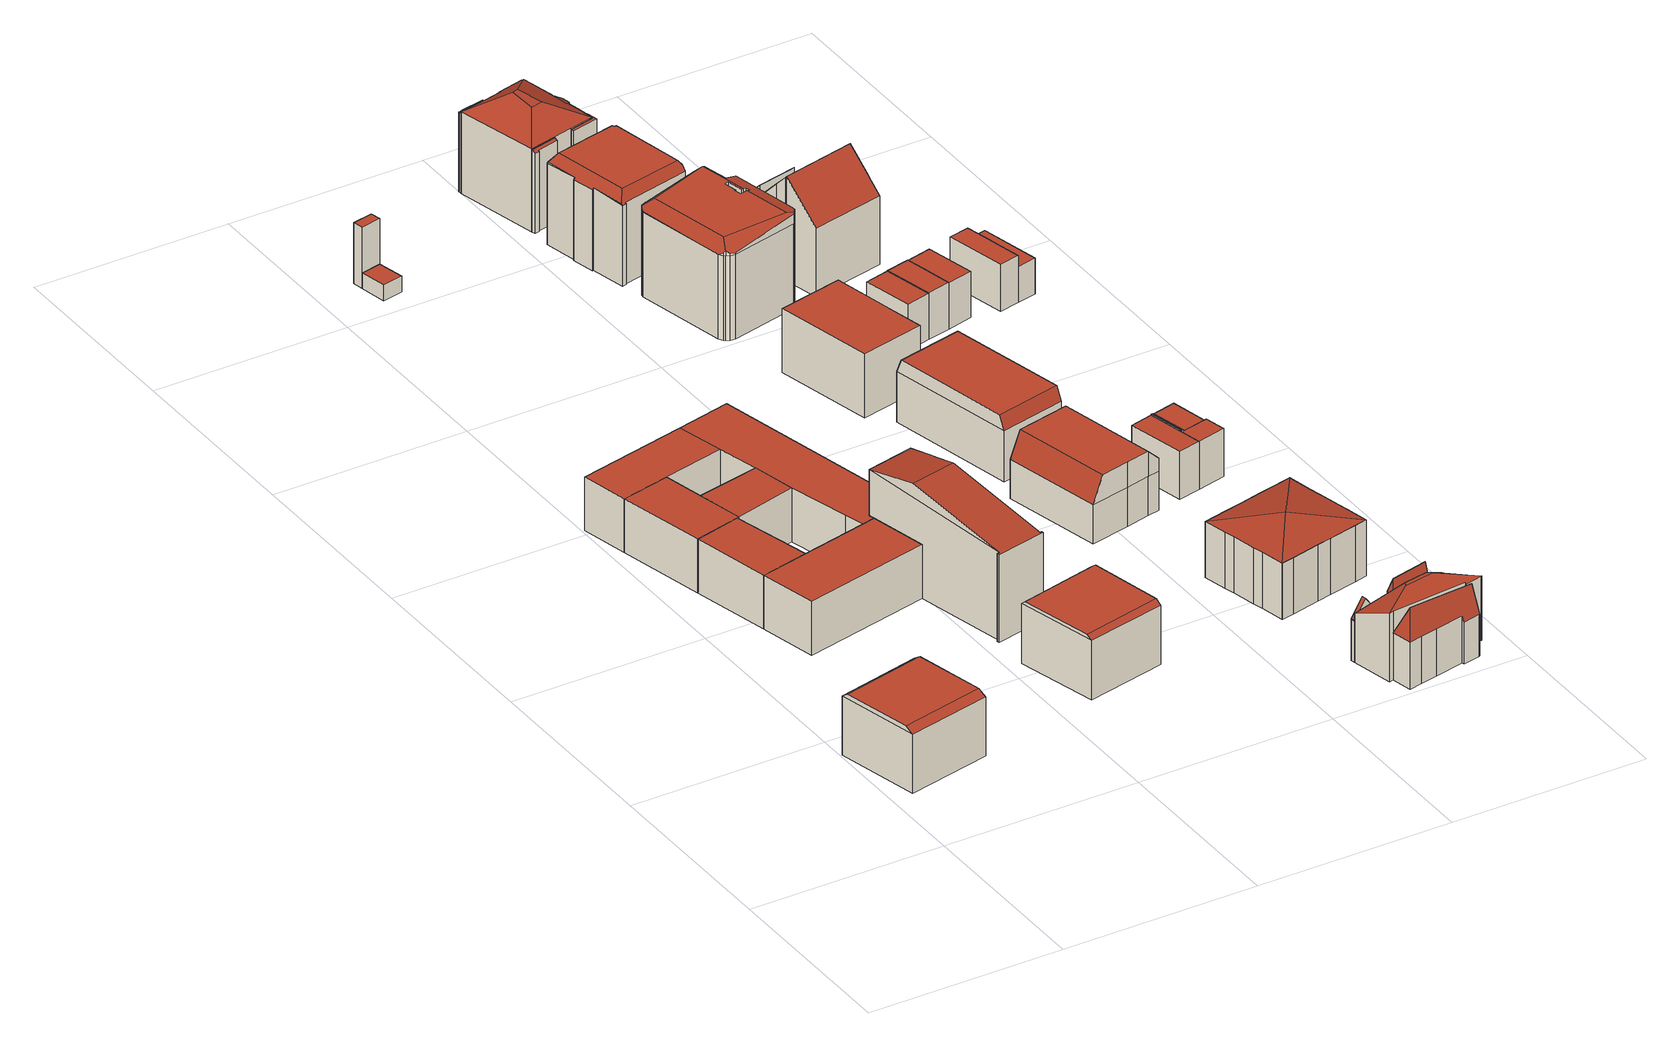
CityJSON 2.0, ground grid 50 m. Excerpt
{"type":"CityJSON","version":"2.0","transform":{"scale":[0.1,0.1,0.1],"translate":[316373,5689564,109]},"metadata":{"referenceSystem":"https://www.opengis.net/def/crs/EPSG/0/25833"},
"CityObjects":{
"building1":{"type":"Building","attributes":{"Dachtyp_tdc":"tdcCutGableRoof","Gemeindeschluessel":14713000,"Dachneigung":0.724,"QualitaetDacherkennung":58,"Geometrietyp2DReferenz":"3000","function":"31001_9998","roofType":"9999","measuredHeight":16.57},"geometry":[{"type":"MultiSurface","lod":"2","boundaries":[[[0,1,2,3]],[[1,4,5,2]],[[4,6,7,5]],[[6,0,3,7]],[[1,0,8,9]],[[4,1,9,10]],[[6,4,10,11]],[[0,6,11,8]],[[10,9,8,11]],[[3,2,5,7]]],"semantics":{"surfaces":[{"type":"WallSurface"},{"type":"RoofSurface"},{"type":"GroundSurface"}],"values":[0,0,0,0,1,0,1,0,1,2]}}]},
"building2":{"type":"Building","attributes":{"Gemeindeschluessel":14713000,"Geometrietyp2DReferenz":"3000","function":"31001_9998","roofType":"9999"},"children":["building2-1","building2-2","building2-3","building2-4","building2-5","building2-6"]},
"building2-1":{"type":"BuildingPart","attributes":{"Dachtyp_tdc":"tdcPolyFlatRoof","Dachneigung":0,"QualitaetDacherkennung":80,"Geometrietyp2DReferenz":"3000","roofType":"1000","measuredHeight":13.9},"parents":["building2"],"geometry":[{"type":"MultiSurface","lod":"2","boundaries":[[[12,13,14,15]],[[16,17,18,19]],[[16,19,20,12,15]],[[14,13,21,18,17]],[[20,21,13,12]],[[19,18,21,20]],[[15,14,17,16]]],"semantics":{"surfaces":[{"type":"WallSurface"},{"type":"RoofSurface"},{"type":"GroundSurface"},{"type":"ClosureSurface"}],"values":[0,0,1,2,3,3,3]}}]},
"building2-2":{"type":"BuildingPart","attributes":{"Dachtyp_tdc":"tdcPolyFlatRoof","Dachneigung":0,"QualitaetDacherkennung":69,"Geometrietyp2DReferenz":"3000","roofType":"1000","measuredHeight":13.89},"parents":["building2"],"geometry":[{"type":"MultiSurface","lod":"2","boundaries":[[[22,23,24,25]],[[26,27,28,29]],[[26,30,31,27]],[[30,26,29,22,25]],[[24,23,28,27,31]],[[22,29,28,23]],[[25,24,31,30]]],"semantics":{"surfaces":[{"type":"WallSurface"},{"type":"RoofSurface"},{"type":"GroundSurface"},{"type":"ClosureSurface"}],"values":[0,0,0,1,2,3,3]}}]},
"building2-3":{"type":"BuildingPart","attributes":{"Dachtyp_tdc":"tdcPolyFlatRoof","Dachneigung":0,"QualitaetDacherkennung":76,"Geometrietyp2DReferenz":"3000","roofType":"1000","measuredHeight":13.89},"parents":["building2"],"geometry":[{"type":"MultiSurface","lod":"2","boundaries":[[[22,15,14,23]],[[16,32,33,17]],[[29,28,34,35]],[[29,35,32,16,15,22]],[[23,14,17,33,34,28]],[[17,14,15,16]],[[35,34,33,32]],[[22,23,28,29]]],"semantics":{"surfaces":[{"type":"WallSurface"},{"type":"RoofSurface"},{"type":"GroundSurface"},{"type":"ClosureSurface"}],"values":[0,0,0,1,2,3,3,3]}}]},
"building2-4":{"type":"BuildingPart","attributes":{"Dachtyp_tdc":"tdcPolyFlatRoof","Dachneigung":0,"QualitaetDacherkennung":71,"Geometrietyp2DReferenz":"3000","roofType":"1000","measuredHeight":13.87},"parents":["building2"],"geometry":[{"type":"MultiSurface","lod":"2","boundaries":[[[36,37,38,39]],[[37,19,18,38]],[[12,25,24,13]],[[30,40,41,31]],[[40,42,43,41]],[[42,44,45,43]],[[44,46,47,45]],[[46,44,42,40,30,25,12,20,19,37,36]],[[39,38,18,21,13,24,31,41,43,45,47]],[[21,18,19,20]],[[13,21,20,12]],[[31,24,25,30]],[[39,47,46,36]]],"semantics":{"surfaces":[{"type":"WallSurface"},{"type":"RoofSurface"},{"type":"GroundSurface"},{"type":"ClosureSurface"}],"values":[0,0,0,0,0,0,0,1,2,3,3,3,3]}}]},
"building2-5":{"type":"BuildingPart","attributes":{"Dachtyp_tdc":"tdcPolyFlatRoof","Dachneigung":0,"QualitaetDacherkennung":77,"Geometrietyp2DReferenz":"3000","roofType":"1000","measuredHeight":13.87},"parents":["building2"],"geometry":[{"type":"MultiSurface","lod":"2","boundaries":[[[32,48,49,33]],[[50,35,34,51]],[[35,50,48,32]],[[33,49,51,34]],[[51,49,48,50]],[[33,34,35,32]]],"semantics":{"surfaces":[{"type":"WallSurface"},{"type":"RoofSurface"},{"type":"GroundSurface"},{"type":"ClosureSurface"}],"values":[0,0,1,2,3,3]}}]},
"building2-6":{"type":"BuildingPart","attributes":{"Dachtyp_tdc":"tdcPolyFlatRoof","Dachneigung":0,"QualitaetDacherkennung":68,"Geometrietyp2DReferenz":"3000","roofType":"1000","measuredHeight":13.88},"parents":["building2"],"geometry":[{"type":"MultiSurface","lod":"2","boundaries":[[[52,53,47,46]],[[52,54,55,53]],[[54,50,51,55]],[[36,39,49,48]],[[36,48,50,54,52,46]],[[47,53,55,51,49,39]],[[48,49,51,50]],[[46,47,39,36]]],"semantics":{"surfaces":[{"type":"WallSurface"},{"type":"RoofSurface"},{"type":"GroundSurface"},{"type":"ClosureSurface"}],"values":[0,0,0,0,1,2,3,3]}}]},
"building3":{"type":"Building","attributes":{"Dachtyp_tdc":"tdcCutGableRoof","Gemeindeschluessel":14713000,"Dachneigung":0.063,"QualitaetDacherkennung":66,"Geometrietyp2DReferenz":"3000","function":"31001_9998","roofType":"9999","measuredHeight":16.42},"geometry":[{"type":"MultiSurface","lod":"2","boundaries":[[[56,57,58,59]],[[57,60,61,58]],[[60,62,63,61]],[[62,56,59,63]],[[57,56,64,65]],[[60,57,65,66]],[[62,60,66,67]],[[56,62,67,64]],[[66,65,64,67]],[[59,58,61,63]]],"semantics":{"surfaces":[{"type":"WallSurface"},{"type":"RoofSurface"},{"type":"GroundSurface"}],"values":[0,0,0,0,1,0,1,0,1,2]}}]},
"building4":{"type":"Building","attributes":{"Dachtyp_tdc":"tdcFreeFormRoof","Gemeindeschluessel":14713000,"Dachneigung":11.66,"QualitaetDacherkennung":10,"Geometrietyp2DReferenz":"3000","function":"31001_9998","roofType":"5000","measuredHeight":28.32},"geometry":[{"type":"MultiSurface","lod":"2","boundaries":[[[68,69,70,71]],[[69,72,73,70]],[[72,74,75,73]],[[74,76,77,75]],[[76,78,79,77]],[[78,80,81,79]],[[80,82,83,81]],[[82,84,85,83]],[[84,86,45,85]],[[86,68,71,45]],[[68,86,87,88,72,69]],[[78,76,74,88,87,84,82,80]],[[86,84,87]],[[74,72,88]],[[71,70,73,75,77,79,81,83,85,45]]],"semantics":{"surfaces":[{"type":"WallSurface"},{"type":"RoofSurface"},{"type":"GroundSurface"}],"values":[0,0,0,0,0,0,0,0,0,0,1,1,0,0,2]}}]},
"building5":{"type":"Building","attributes":{"Dachtyp_tdc":"tdcPolyFlatRoof","Gemeindeschluessel":14713000,"Dachneigung":0,"QualitaetDacherkennung":77,"Geometrietyp2DReferenz":"3000","function":"31001_9998","roofType":"1000","measuredHeight":4.04},"geometry":[{"type":"MultiSurface","lod":"2","boundaries":[[[89,90,91,92]],[[90,93,94,91]],[[93,95,96,94]],[[95,89,92,96]],[[95,93,90,89]],[[92,91,94,96]]],"semantics":{"surfaces":[{"type":"WallSurface"},{"type":"RoofSurface"},{"type":"GroundSurface"}],"values":[0,0,0,0,1,2]}}]},
"building6":{"type":"Building","attributes":{"Dachtyp_tdc":"tdcPolyFlatRoof","Gemeindeschluessel":14713000,"Dachneigung":0,"QualitaetDacherkennung":54,"Geometrietyp2DReferenz":"3000","function":"31001_9998","roofType":"1000","measuredHeight":15.81},"geometry":[{"type":"MultiSurface","lod":"2","boundaries":[[[97,98,99,100]],[[98,101,102,99]],[[101,103,104,102]],[[103,97,100,104]],[[103,101,98,97]],[[100,99,102,104]]],"semantics":{"surfaces":[{"type":"WallSurface"},{"type":"RoofSurface"},{"type":"GroundSurface"}],"values":[0,0,0,0,1,2]}}]},
"building7":{"type":"Building","attributes":{"Dachtyp_tdc":"tdcFreeFormRoof","Gemeindeschluessel":14713000,"Dachneigung":0.086,"QualitaetDacherkennung":54,"Geometrietyp2DReferenz":"3000","function":"31001_9998","roofType":"5000","measuredHeight":16.63},"geometry":[{"type":"MultiSurface","lod":"2","boundaries":[[[105,106,107,108]],[[106,109,110,107]],[[109,111,112,110]],[[111,113,114,112]],[[113,115,116,114]],[[115,117,118,116]],[[117,119,120,118]],[[119,121,122,120]],[[121,123,124,122]],[[123,105,108,124]],[[117,115,125,126]],[[127,128,129,130,131,132]],[[125,133,127,132,126]],[[111,127,133,113]],[[113,133,125,115]],[[119,126,132,121]],[[121,132,131,123]],[[123,131,130,105]],[[105,130,129,106]],[[109,128,127,111]],[[117,126,119]],[[106,129,128,109]],[[108,107,110,112,114,116,118,120,122,124]]],"semantics":{"surfaces":[{"type":"WallSurface"},{"type":"RoofSurface"},{"type":"GroundSurface"}],"values":[0,0,0,0,0,0,0,0,0,0,1,1,1,0,0,0,0,0,0,0,0,0,2]}}]},
"building8":{"type":"Building","attributes":{"Gemeindeschluessel":14713000,"Geometrietyp2DReferenz":"3000","function":"31001_9998","roofType":"9999"},"children":["building8-1","building8-2","building8-3","building8-4"]},
"building8-1":{"type":"BuildingPart","attributes":{"Dachtyp_tdc":"tdcCutTentRoof","Dachneigung":47.23,"QualitaetDacherkennung":36,"Geometrietyp2DReferenz":"3000","roofType":"9999","measuredHeight":20.74},"parents":["building8"],"geometry":[{"type":"MultiSurface","lod":"2","boundaries":[[[134,135,136,137]],[[135,138,139,136]],[[138,140,141,142,139]],[[143,144,145]],[[143,146,147,144]],[[146,148,149,150,151,147]],[[152,153,154,155,156]],[[157,158,159,160]],[[158,161,162,159]],[[161,163,164,162]],[[163,165,166,164]],[[165,167,168,166]],[[167,134,137,168]],[[146,143,169,140,138,135,170,171]],[[148,146,171,172]],[[163,161,158,157,153,152,173,174,148,172,175]],[[135,134,167,165,163,175,170]],[[175,172,171,170]],[[137,136,139,142,176,144,147,151,155,154,160,159,162,164,166,168]],[[177,141,140,169]],[[177,176,142,141]],[[145,177,169,143]],[[145,144,176,177]],[[152,156,173]],[[174,149,148]],[[156,155,151,150]],[[150,149,174,173,156]],[[157,160,154,153]]],"semantics":{"surfaces":[{"type":"WallSurface"},{"type":"RoofSurface"},{"type":"GroundSurface"},{"type":"ClosureSurface"}],"values":[0,0,0,0,0,0,0,0,0,0,0,0,0,1,1,1,1,1,2,0,3,0,3,0,0,3,3,3]}}]},
"building8-2":{"type":"BuildingPart","attributes":{"Dachtyp_tdc":"tdcGableRoof","Dachneigung":53.45,"QualitaetDacherkennung":32,"Geometrietyp2DReferenz":"3000","roofType":"3100","measuredHeight":15.18},"parents":["building8"],"geometry":[{"type":"MultiSurface","lod":"2","boundaries":[[[178,179,180,181]],[[179,182,183,180]],[[182,184,185,183]],[[184,156,155,185]],[[150,178,181,151]],[[186,149,174,187,188,189]],[[184,190,188,187,173,156]],[[182,190,184]],[[179,189,188,190,182]],[[178,186,189,179]],[[150,149,186,178]],[[181,180,183,185,155,151]],[[151,155,156,150]],[[174,173,187]],[[156,173,174,149,150]]],"semantics":{"surfaces":[{"type":"WallSurface"},{"type":"RoofSurface"},{"type":"GroundSurface"},{"type":"ClosureSurface"}],"values":[0,0,0,0,0,1,1,0,0,0,0,2,3,0,3]}}]},
"building8-3":{"type":"BuildingPart","attributes":{"Dachtyp_tdc":"tdcFreeFormRoof","Dachneigung":74,"QualitaetDacherkennung":15,"Geometrietyp2DReferenz":"3000","roofType":"5000","measuredHeight":15.82},"parents":["building8"],"geometry":[{"type":"MultiSurface","lod":"2","boundaries":[[[191,192,154]],[[192,193,194,154]],[[193,195,196,194]],[[195,197,198,196]],[[197,199,200,198]],[[199,201,202,200]],[[201,203,204,202]],[[203,205,157,160,204]],[[192,191,154,153]],[[203,201,199,197,195,206]],[[195,193,192,191,192,206]],[[192,205,203,206]],[[194,196,198,200,202,204,160,154]],[[153,157,205,192]],[[154,160,157,153]]],"semantics":{"surfaces":[{"type":"WallSurface"},{"type":"RoofSurface"},{"type":"GroundSurface"},{"type":"ClosureSurface"}],"values":[0,0,0,0,0,0,0,0,0,1,1,1,2,0,3]}}]},
"building8-4":{"type":"BuildingPart","attributes":{"Dachtyp_tdc":"tdcFreeFormRoof","Dachneigung":68.86,"QualitaetDacherkennung":11,"Geometrietyp2DReferenz":"3000","roofType":"5000","measuredHeight":18.92},"parents":["building8"],"geometry":[{"type":"MultiSurface","lod":"2","boundaries":[[[207,208,209,210]],[[208,211,212,209]],[[211,213,214,212]],[[213,215,216,214]],[[215,217,218,216]],[[217,219,220,218]],[[219,221,222,220]],[[221,145,144,222]],[[141,207,210,142]],[[145,221,223]],[[221,219,217,215,213,211,208,207,223]],[[207,141,177,145,223]],[[210,209,212,214,216,218,220,222,144,176,142]],[[176,144,145,177]],[[142,176,177,141]]],"semantics":{"surfaces":[{"type":"WallSurface"},{"type":"RoofSurface"},{"type":"GroundSurface"},{"type":"ClosureSurface"}],"values":[0,0,0,0,0,0,0,0,0,1,1,1,2,3,3]}}]},
"building9":{"type":"Building","attributes":{"Gemeindeschluessel":14713000,"Geometrietyp2DReferenz":"3000","function":"31001_9998","roofType":"9999"},"children":["building9-1","building9-2"]},
"building9-1":{"type":"BuildingPart","attributes":{"Dachtyp_tdc":"tdcPolyFlatRoof","Dachneigung":0,"QualitaetDacherkennung":48,"Geometrietyp2DReferenz":"3000","roofType":"1000","measuredHeight":12.94},"parents":["building9"],"geometry":[{"type":"MultiSurface","lod":"2","boundaries":[[[224,225,226,227]],[[225,228,229,226]],[[228,230,231,229]],[[230,228,225,224]],[[227,226,229,231]],[[227,231,230,224]]],"semantics":{"surfaces":[{"type":"WallSurface"},{"type":"RoofSurface"},{"type":"GroundSurface"},{"type":"ClosureSurface"}],"values":[0,0,0,1,2,3]}}]},
"building9-2":{"type":"BuildingPart","attributes":{"Dachtyp_tdc":"tdcPolyFlatRoof","Dachneigung":0,"QualitaetDacherkennung":59,"Geometrietyp2DReferenz":"3000","roofType":"1000","measuredHeight":16.6},"parents":["building9"],"geometry":[{"type":"MultiSurface","lod":"2","boundaries":[[[232,233,234,235]],[[233,236,237,234]],[[236,238,224,227,237]],[[239,232,235,231,230]],[[239,238,236,233,232]],[[235,234,237,227,231]],[[230,224,238,239]],[[230,231,227,224]]],"semantics":{"surfaces":[{"type":"WallSurface"},{"type":"RoofSurface"},{"type":"GroundSurface"},{"type":"ClosureSurface"}],"values":[0,0,0,0,1,2,0,3]}}]},
"building10":{"type":"Building","attributes":{"Dachtyp_tdc":"tdcCutGableRoof","Gemeindeschluessel":14713000,"Dachneigung":0,"QualitaetDacherkennung":61,"Geometrietyp2DReferenz":"3000","function":"31001_9998","roofType":"9999","measuredHeight":16.63},"geometry":[{"type":"MultiSurface","lod":"2","boundaries":[[[240,241,242,243]],[[241,244,245,242]],[[244,246,247,245]],[[246,240,243,247]],[[241,240,248,249]],[[244,241,249,250]],[[246,244,250,251]],[[240,246,251,248]],[[250,249,248,251]],[[243,242,245,247]]],"semantics":{"surfaces":[{"type":"WallSurface"},{"type":"RoofSurface"},{"type":"GroundSurface"}],"values":[0,0,0,0,1,0,1,0,1,2]}}]},
"building11":{"type":"Building","attributes":{"Dachtyp_tdc":"tdcFreeFormRoof","Gemeindeschluessel":14713000,"Dachneigung":10.39,"QualitaetDacherkennung":43,"Geometrietyp2DReferenz":"3000","function":"31001_9998","roofType":"5000","measuredHeight":16.84},"geometry":[{"type":"MultiSurface","lod":"2","boundaries":[[[252,253,254,255]],[[253,256,257,254]],[[256,258,259,257]],[[258,260,261,259]],[[260,262,263,261]],[[262,264,265,263]],[[264,266,267,265]],[[266,268,269,267]],[[268,270,271,269]],[[270,272,273,271]],[[272,274,275,273]],[[274,276,277,275]],[[276,278,279,277]],[[278,280,281,279]],[[280,282,283,281]],[[282,284,285,283]],[[284,286,287,285]],[[286,288,289,287]],[[288,290,291,289]],[[290,292,293,291]],[[292,294,295,293]],[[294,296,297,295]],[[296,298,299,297]],[[298,300,301,299]],[[300,252,255,301]],[[286,284,282,280,278,276,274,272,302,288]],[[298,296,294,292,290,288,302,303]],[[303,302,304,305,306,307,308,309]],[[272,270,268,266,264,304,302]],[[262,304,264]],[[300,303,309,252]],[[252,309,308,253]],[[253,308,307,256]],[[256,307,306,258]],[[258,306,305,260]],[[260,305,304,262]],[[298,303,300]],[[255,254,257,259,261,263,265,267,269,271,273,275,277,279,281,283,285,287,289,291,293,295,297,299,301]]],"semantics":{"surfaces":[{"type":"WallSurface"},{"type":"RoofSurface"},{"type":"GroundSurface"}],"values":[0,0,0,0,0,0,0,0,0,0,0,0,0,0,0,0,0,0,0,0,0,0,0,0,0,1,1,1,1,0,0,0,0,0,0,0,0,2]}}]},
"building12":{"type":"Building","attributes":{"Dachtyp_tdc":"tdcFreeFormRoof","Gemeindeschluessel":14713000,"Dachneigung":0.276,"QualitaetDacherkennung":41,"Geometrietyp2DReferenz":"3000","function":"31001_9998","roofType":"5000","measuredHeight":25.15},"geometry":[{"type":"MultiSurface","lod":"2","boundaries":[[[310,311,312,313]],[[311,314,315,312]],[[314,316,317,315]],[[316,318,319,317]],[[320,321,322,323]],[[321,324,325,322]],[[324,326,327,325]],[[326,328,329,327]],[[328,330,331,329]],[[330,332,333,331]],[[332,334,335,333]],[[334,336,337,335]],[[336,338,339,337]],[[338,320,323,339]],[[318,340,341,319]],[[340,342,343,341]],[[342,344,345,343]],[[344,346,347,345]],[[346,348,349,347]],[[348,350,351,349]],[[350,352,353,351]],[[352,354,355,353]],[[354,356,357,355]],[[356,358,359,357]],[[358,360,361,359]],[[360,362,363,361]],[[362,364,365,363]],[[364,366,367,365]],[[366,368,369,367]],[[368,370,371,369]],[[370,372,373,371]],[[372,374,375,373]],[[374,376,377,375]],[[376,378,379,377]],[[378,310,313,379]],[[380,381,382,383,384,385,386,387,388,389,390,391,392]],[[393,392,391,394,395,396,397,398]],[[399,395,394,400,401,402,403,366]],[[404,405,406,407,408,409,410,401,400]],[[390,411,412,413,414,415,416,387,386,404,400,394,391]],[[316,404,386,318]],[[320,387,416,321]],[[321,416,415,324]],[[324,415,414,326]],[[326,414,413,328]],[[328,413,412,330]],[[330,412,411,332]],[[332,411,390,334]],[[374,410,409,376]],[[372,401,410,374]],[[376,409,408,378]],[[378,408,407,310]],[[310,407,406,311]],[[311,406,405,314]],[[314,405,404,316]],[[368,403,402,370]],[[366,403,368]],[[370,402,401,372]],[[362,395,399,364]],[[364,399,366]],[[356,398,397,358]],[[354,393,398,356]],[[358,397,396,360]],[[360,396,395,362]],[[352,392,393,354]],[[350,380,392,352]],[[334,390,389,336]],[[336,389,388,338]],[[338,388,387,320]],[[318,386,385,340]],[[340,385,384,342]],[[342,384,383,344]],[[344,383,382,346]],[[346,382,381,348]],[[348,381,380,350]],[[313,312,315,317,319,341,343,345,347,349,351,353,355,357,359,361,363,365,367,369,371,373,375,377,379],[323,322,325,327,329,331,333,335,337,339]],[[318,386,387,320]]],"semantics":{"surfaces":[{"type":"WallSurface"},{"type":"RoofSurface"},{"type":"GroundSurface"},{"type":"ClosureSurface"}],"values":[0,0,0,0,0,0,0,0,0,0,0,0,0,0,0,0,0,0,0,0,0,0,0,0,0,0,0,0,0,0,0,0,0,0,0,1,1,1,1,1,0,0,0,0,0,0,0,0,0,0,0,0,0,0,0,0,0,0,0,0,0,0,0,0,0,0,0,0,0,0,0,0,0,0,0,2,3]}}]},
"building13":{"type":"Building","attributes":{"Dachtyp_tdc":"tdcFreeFormRoof","Gemeindeschluessel":14713000,"Dachneigung":0.335,"QualitaetDacherkennung":73,"Geometrietyp2DReferenz":"3000","function":"31001_9998","roofType":"5000","measuredHeight":23.76},"geometry":[{"type":"MultiSurface","lod":"2","boundaries":[[[417,418,419,420]],[[418,421,422,419]],[[421,423,424,422]],[[423,425,426,424]],[[425,427,428,426]],[[427,429,430,428]],[[429,431,432,430]],[[431,433,434,432]],[[433,435,436,434]],[[435,437,438,436]],[[437,439,440,438]],[[439,441,442,440]],[[441,443,444,442]],[[443,445,446,444]],[[445,447,448,446]],[[447,417,420,448]],[[449,450,423,421,418,417,451]],[[452,453,431,429,427,454]],[[435,433,453,452,455,456,439,437]],[[449,451,447,445,443,441,456,455]],[[452,454,425,450,449,455]],[[425,423,450]],[[433,431,453]],[[441,439,456]],[[417,447,451]],[[427,425,454]],[[420,419,422,424,426,428,430,432,434,436,438,440,442,444,446,448]]],"semantics":{"surfaces":[{"type":"WallSurface"},{"type":"RoofSurface"},{"type":"GroundSurface"}],"values":[0,0,0,0,0,0,0,0,0,0,0,0,0,0,0,0,1,1,1,1,1,0,0,0,0,0,2]}}]},
"building14":{"type":"Building","attributes":{"Gemeindeschluessel":14713000,"Geometrietyp2DReferenz":"3000","function":"31001_9998","roofType":"9999"},"children":["building14-1","building14-2","building14-3","building14-4","building14-5"]},
"building14-1":{"type":"BuildingPart","attributes":{"Dachtyp_tdc":"tdcCutTentRoof","Dachneigung":28.99,"QualitaetDacherkennung":50,"Geometrietyp2DReferenz":"3000","roofType":"9999","measuredHeight":26.57},"parents":["building14"],"geometry":[{"type":"MultiSurface","lod":"2","boundaries":[[[457,458,459,460]],[[458,461,462,459]],[[461,463,464,465,462]],[[466,467,468,469,470]],[[467,471,472,468]],[[471,473,474,472]],[[473,475,476,474]],[[477,478,479,480,481,482]],[[483,484,485,486,487,488]],[[489,490,491,492,493]],[[490,494,495,491]],[[494,496,497,495]],[[496,498,499,497]],[[498,500,501,499]],[[500,502,503,501]],[[502,457,460,503]],[[483,478,477,504,505,506]],[[484,483,506,507]],[[498,496,494,490,489,484,507,508]],[[504,509,510,475,473,471,467,466,463,461,458,457,502,500,498,508,505]],[[508,507,506,505]],[[460,459,462,465,469,468,472,474,476,511,512,481,480,487,486,492,491,495,497,499,501,503]],[[470,464,463,466]],[[470,469,465,464]],[[513,510,509]],[[511,476,475,510,513]],[[514,513,509,504]],[[514,512,511,513]],[[482,514,504,477]],[[482,481,512,514]],[[488,479,478,483]],[[488,487,480,479]],[[493,485,484,489]],[[493,492,486,485]]],"semantics":{"surfaces":[{"type":"WallSurface"},{"type":"RoofSurface"},{"type":"GroundSurface"},{"type":"ClosureSurface"}],"values":[0,0,0,0,0,0,0,0,0,0,0,0,0,0,0,0,1,1,1,1,1,2,0,3,0,3,0,3,0,3,0,3,0,3]}}]},
"building14-2":{"type":"BuildingPart","attributes":{"Dachtyp_tdc":"tdcPolyFlatRoof","Dachneigung":28.88,"QualitaetDacherkennung":61,"Geometrietyp2DReferenz":"3000","roofType":"2100","measuredHeight":21.12},"parents":["building14"],"geometry":[{"type":"MultiSurface","lod":"2","boundaries":[[[464,515,516,465]],[[515,517,518,516]],[[517,519,520,518]],[[519,521,522,520]],[[521,523,524,522]],[[523,470,469,524]],[[470,523,521,519,517,515,464]],[[465,516,518,520,522,524,469]],[[465,469,470,464]]],"semantics":{"surfaces":[{"type":"WallSurface"},{"type":"RoofSurface"},{"type":"GroundSurface"},{"type":"ClosureSurface"}],"values":[0,0,0,0,0,0,1,2,3]}}]},
"building14-3":{"type":"BuildingPart","attributes":{"Dachtyp_tdc":"tdcPolyFlatRoof","Dachneigung":0,"QualitaetDacherkennung":9,"Geometrietyp2DReferenz":"3000","roofType":"1000","measuredHeight":20.71},"parents":["building14"],"geometry":[{"type":"MultiSurface","lod":"2","boundaries":[[[525,526,527,528]],[[526,529,530,527]],[[529,531,532,530]],[[531,493,492,532]],[[485,525,528,486]],[[485,493,531,529,526,525]],[[528,527,530,532,492,486]],[[486,492,493,485]]],"semantics":{"surfaces":[{"type":"WallSurface"},{"type":"RoofSurface"},{"type":"GroundSurface"},{"type":"ClosureSurface"}],"values":[0,0,0,0,0,1,2,3]}}]},
"building14-4":{"type":"BuildingPart","attributes":{"Dachtyp_tdc":"tdcPolyFlatRoof","Dachneigung":31.68,"QualitaetDacherkennung":32,"Geometrietyp2DReferenz":"3000","roofType":"2100","measuredHeight":21.38},"parents":["building14"],"geometry":[{"type":"MultiSurface","lod":"2","boundaries":[[[533,534,535,536]],[[534,537,538,535]],[[537,539,540,538]],[[539,488,487,540]],[[479,533,536,480]],[[479,488,539,537,534,533]],[[536,535,538,540,487,480]],[[480,487,488,479]]],"semantics":{"surfaces":[{"type":"WallSurface"},{"type":"RoofSurface"},{"type":"GroundSurface"},{"type":"ClosureSurface"}],"values":[0,0,0,0,0,1,2,3]}}]},
"building14-5":{"type":"BuildingPart","attributes":{"Dachtyp_tdc":"tdcPolyFlatRoof","Dachneigung":0,"QualitaetDacherkennung":31,"Geometrietyp2DReferenz":"3000","roofType":"1000","measuredHeight":21.22},"parents":["building14"],"geometry":[{"type":"MultiSurface","lod":"2","boundaries":[[[541,542,543,544]],[[542,482,481,543]],[[545,546,547,476,475]],[[546,541,544,547]],[[546,545,510,513,514,482,542,541]],[[544,543,481,512,511,476,547]],[[512,481,482,514]],[[511,512,514,513]],[[475,510,545]],[[476,511,513,510,475]]],"semantics":{"surfaces":[{"type":"WallSurface"},{"type":"RoofSurface"},{"type":"GroundSurface"},{"type":"ClosureSurface"}],"values":[0,0,0,0,1,2,3,3,0,3]}}]},
"building15":{"type":"Building","attributes":{"Gemeindeschluessel":14713000,"Geometrietyp2DReferenz":"3000","function":"31001_9998","roofType":"9999"},"children":["building15-1","building15-2"]},
"building15-1":{"type":"BuildingPart","attributes":{"Dachtyp_tdc":"tdcFreeFormRoof","Dachneigung":21.78,"QualitaetDacherkennung":35,"Geometrietyp2DReferenz":"3000","roofType":"5000","measuredHeight":12.74},"parents":["building15"],"geometry":[{"type":"MultiSurface","lod":"2","boundaries":[[[548,549,550,551,552]],[[549,553,554,550]],[[553,555,556,557,554]],[[558,555,553]],[[559,558,553,549]],[[559,549,548]],[[558,559,548,555]],[[551,550,554,557]],[[552,556,555,548]],[[552,551,557,556]]],"semantics":{"surfaces":[{"type":"WallSurface"},{"type":"RoofSurface"},{"type":"GroundSurface"},{"type":"ClosureSurface"}],"values":[0,0,0,1,1,1,1,2,0,3]}}]},
"building15-2":{"type":"BuildingPart","attributes":{"Dachtyp_tdc":"tdcPolyFlatRoof","Dachneigung":0,"QualitaetDacherkennung":39,"Geometrietyp2DReferenz":"3000","roofType":"1000","measuredHeight":12.38},"parents":["building15"],"geometry":[{"type":"MultiSurface","lod":"2","boundaries":[[[560,561,562,563]],[[561,564,565,562]],[[564,552,551,565]],[[556,560,563,557]],[[556,552,564,561,560]],[[563,562,565,551,557]],[[557,551,552,556]]],"semantics":{"surfaces":[{"type":"WallSurface"},{"type":"RoofSurface"},{"type":"GroundSurface"},{"type":"ClosureSurface"}],"values":[0,0,0,0,1,2,3]}}]},
"building16":{"type":"Building","attributes":{"Dachtyp_tdc":"tdcPolyFlatRoof","Gemeindeschluessel":14713000,"Dachneigung":0,"QualitaetDacherkennung":62,"Geometrietyp2DReferenz":"3000","function":"31001_9998","roofType":"1000","measuredHeight":11.98},"geometry":[{"type":"MultiSurface","lod":"2","boundaries":[[[566,567,568,569]],[[567,570,571,568]],[[570,572,573,571]],[[572,566,569,573]],[[572,570,567,566]],[[569,568,571,573]]],"semantics":{"surfaces":[{"type":"WallSurface"},{"type":"RoofSurface"},{"type":"GroundSurface"}],"values":[0,0,0,0,1,2]}}]},
"building17":{"type":"Building","attributes":{"Gemeindeschluessel":14713000,"Geometrietyp2DReferenz":"3000","function":"31001_9998","roofType":"9999"},"children":["building17-1","building17-2"]},
"building17-1":{"type":"BuildingPart","attributes":{"Dachtyp_tdc":"tdcPolyFlatRoof","Dachneigung":0,"QualitaetDacherkennung":62,"Geometrietyp2DReferenz":"3000","roofType":"1000","measuredHeight":12.37},"parents":["building17"],"geometry":[{"type":"MultiSurface","lod":"2","boundaries":[[[574,575,576,577]],[[575,560,563,576]],[[560,556,557,563]],[[556,578,554,557]],[[579,574,577,580]],[[579,578,556,560,575,574]],[[577,576,563,557,554,580]],[[580,554,578,579]]],"semantics":{"surfaces":[{"type":"WallSurface"},{"type":"RoofSurface"},{"type":"GroundSurface"},{"type":"ClosureSurface"}],"values":[0,0,0,0,0,1,2,3]}}]},
"building17-2":{"type":"BuildingPart","attributes":{"Dachtyp_tdc":"tdcPolyFlatRoof","Dachneigung":0,"QualitaetDacherkennung":38,"Geometrietyp2DReferenz":"3000","roofType":"1000","measuredHeight":12.41},"parents":["building17"],"geometry":[{"type":"MultiSurface","lod":"2","boundaries":[[[581,579,580,582]],[[583,550,554,578]],[[583,581,582,550]],[[583,578,579,581]],[[582,580,554,550]],[[578,554,580,579]]],"semantics":{"surfaces":[{"type":"WallSurface"},{"type":"RoofSurface"},{"type":"GroundSurface"},{"type":"ClosureSurface"}],"values":[0,0,0,1,2,3]}}]},
"building18":{"type":"Building","attributes":{"Dachtyp_tdc":"tdcPolyFlatRoof","Gemeindeschluessel":14713000,"Dachneigung":0,"QualitaetDacherkennung":75,"Geometrietyp2DReferenz":"3000","function":"31001_9998","roofType":"1000","measuredHeight":12.11},"geometry":[{"type":"MultiSurface","lod":"2","boundaries":[[[584,585,586,573]],[[585,587,588,586]],[[587,589,590,588]],[[589,591,569,590]],[[591,592,593,569]],[[592,584,573,593]],[[592,591,589,587,585,584]],[[573,586,588,590,569,593]]],"semantics":{"surfaces":[{"type":"WallSurface"},{"type":"RoofSurface"},{"type":"GroundSurface"}],"values":[0,0,0,0,0,0,1,2]}}]},
"building19":{"type":"Building","attributes":{"Gemeindeschluessel":14713000,"Geometrietyp2DReferenz":"3000","function":"31001_9998","roofType":"9999"},"children":["building19-1","building19-2"]},
"building19-1":{"type":"BuildingPart","attributes":{"Dachtyp_tdc":"tdcPolyFlatRoof","Dachneigung":45.02,"QualitaetDacherkennung":35,"Geometrietyp2DReferenz":"3000","roofType":"2100","measuredHeight":21.16},"parents":["building19"],"geometry":[{"type":"MultiSurface","lod":"2","boundaries":[[[594,595,596,597,598]],[[595,599,600,596]],[[599,601,602,603,600]],[[601,599,595,594]],[[597,596,600,603]],[[598,602,601,594]],[[598,597,603,602]]],"semantics":{"surfaces":[{"type":"WallSurface"},{"type":"RoofSurface"},{"type":"GroundSurface"},{"type":"ClosureSurface"}],"values":[0,0,0,1,2,0,3]}}]},
"building19-2":{"type":"BuildingPart","attributes":{"Dachtyp_tdc":"tdcGableRoof","Dachneigung":44.88,"QualitaetDacherkennung":27,"Geometrietyp2DReferenz":"3000","roofType":"3100","measuredHeight":27.13},"parents":["building19"],"geometry":[{"type":"MultiSurface","lod":"2","boundaries":[[[604,605,606,607]],[[605,608,609,606]],[[608,610,611,609]],[[610,612,613,611]],[[612,598,597,613]],[[602,614,615,603]],[[614,616,617,615]],[[616,618,619,617]],[[618,620,621,619]],[[620,622,623,621]],[[622,624,625,623]],[[624,626,627,625]],[[626,604,607,627]],[[622,620,618,616,614,602,598,612,610,608]],[[608,605,604,626,624,622]],[[607,606,609,611,613,597,603,615,617,619,621,623,625,627]],[[603,597,598,602]]],"semantics":{"surfaces":[{"type":"WallSurface"},{"type":"RoofSurface"},{"type":"GroundSurface"},{"type":"ClosureSurface"}],"values":[0,0,0,0,0,0,0,0,0,0,0,0,0,1,1,2,3]}}]},
"building20":{"type":"Building","attributes":{"Dachtyp_tdc":"tdcPolyFlatRoof","Gemeindeschluessel":14713000,"Dachneigung":0,"QualitaetDacherkennung":79,"Geometrietyp2DReferenz":"3000","function":"31001_9998","roofType":"1000","measuredHeight":12.05},"geometry":[{"type":"MultiSurface","lod":"2","boundaries":[[[628,629,630,586]],[[629,631,632,630]],[[631,633,590,632]],[[633,628,586,590]],[[633,631,629,628]],[[586,630,632,590]]],"semantics":{"surfaces":[{"type":"WallSurface"},{"type":"RoofSurface"},{"type":"GroundSurface"}],"values":[0,0,0,0,1,2]}}]},
"building21":{"type":"Building","attributes":{"Dachtyp_tdc":"tdcPolyFlatRoof","Gemeindeschluessel":14713000,"Dachneigung":0,"QualitaetDacherkennung":38,"Geometrietyp2DReferenz":"3000","function":"31001_9998","roofType":"1000","measuredHeight":12.24},"geometry":[{"type":"MultiSurface","lod":"2","boundaries":[[[634,635,636,637]],[[635,638,639,636]],[[638,640,641,639]],[[640,642,643,641]],[[642,644,645,643]],[[644,634,637,645]],[[644,642,640,638,635,634]],[[637,636,639,641,643,645]]],"semantics":{"surfaces":[{"type":"WallSurface"},{"type":"RoofSurface"},{"type":"GroundSurface"}],"values":[0,0,0,0,0,0,1,2]}}]},
"building22":{"type":"Building","attributes":{"Dachtyp_tdc":"tdcPolyFlatRoof","Gemeindeschluessel":14713000,"Dachneigung":0,"QualitaetDacherkennung":62,"Geometrietyp2DReferenz":"3000","function":"31001_9998","roofType":"1000","measuredHeight":9.3},"geometry":[{"type":"MultiSurface","lod":"2","boundaries":[[[646,647,648,641]],[[647,649,650,648]],[[649,651,637,650]],[[651,652,645,637]],[[652,653,643,645]],[[653,646,641,643]],[[653,652,651,649,647,646]],[[641,648,650,637,645,643]]],"semantics":{"surfaces":[{"type":"WallSurface"},{"type":"RoofSurface"},{"type":"GroundSurface"}],"values":[0,0,0,0,0,0,1,2]}}]}
},
"vertices":[
[1,427,161],[218,476,161],[218,476,8],[1,427,8],[267,259,161],[267,259,8],[50,210,161],[50,210,8],[5,411,172],[222,460,172],[262,279,174],[45,230,174],
[341,1346,146],[341,1346,7],[179,1312,7],[179,1312,146],[206,1193,146],[206,1193,7],[366,1233,7],[366,1233,146],[342,1346,146],[342,1346,7],
[156,1416,146],[156,1416,7],[316,1451,7],[316,1451,146],[3,1510,146],[3,1510,7],[30,1388,7],[30,1388,146],[286,1573,146],[286,1573,7],
[200,1192,146],[200,1192,7],[81,1162,7],[81,1162,146],
[421,1026,146],[407,1075,146],[407,1075,7],[421,1026,7],[426,1605,146],[426,1605,7],[545,1068,146],[545,1068,7],[452,1048,146],[452,1048,7],[455,1034,146],[455,1034,7],
[251,988,146],[251,988,7],[126,960,146],[126,960,7],
[488,886,146],[488,886,7],[159,813,146],[159,813,7],
[790,378,162],[585,332,163],[585,332,9],[790,378,9],[532,541,164],[532,541,9],[744,592,163],[744,592,9],[787,393,173],[581,345,173],[535,530,173],[746,579,173],
[575,1075,266],[591,1001,279],[591,1001,7],[575,1075,7],[589,1001,279],[589,1001,7],[662,675,234],[662,675,7],[667,676,234],[667,676,7],[668,672,233],[668,672,7],[537,643,233],[537,643,7],[536,649,235],[536,649,7],[541,650,235],[541,650,7],[452,1048,266],[482,914,291],[602,941,291],
[122,2546,47],[108,2614,47],[108,2614,6],[122,2546,6],[160,2625,47],[160,2625,6],[175,2557,47],[175,2557,6],
[160,2625,165],[108,2614,165],[108,2614,7],[160,2625,7],[102,2640,165],[102,2640,7],[154,2651,165],[154,2651,7],
[1055,1077,107],[1085,1083,107],[1085,1083,6],[1055,1077,6],[1120,925,107],[1120,925,6],[1089,918,107],[1089,918,6],[1028,904,107],[1028,904,6],[925,881,107],[925,881,6],[868,1136,107],[868,1136,6],[897,1142,107],[897,1142,6],[1033,1172,107],[1033,1172,6],[1034,1172,107],[1034,1172,6],[953,888,172],[897,1142,172],[1089,918,172],[1120,925,141],[1085,1083,141],[1055,1077,171],[1034,1172,171],[1033,1172,172],[1028,904,172],
[1440,110,168],[1443,98,173],[1443,98,7],[1440,110,7],[1442,98,173],[1442,98,7],[1397,88,172],[1397,88,136],[1397,88,7],[1192,60,184],[1192,60,7],[1192,60,129],[1182,58,184],[1182,58,7],[1158,165,134],[1158,165,116],[1158,165,113],[1158,165,7],[1223,180,131],[1273,191,129],[1273,191,7],[1223,180,7],[1223,180,113],[1377,214,126],[1377,213,126],[1377,213,7],[1377,214,7],[1393,217,125],[1393,217,7],[1417,222,124],[1417,222,7],[1418,215,127],[1418,215,7],[1430,161,148],[1430,161,7],[1397,91,175],[1325,110,214],[1246,95,214],[1252,107,215],[1210,177,132],[1171,168,133],[1313,118,215],[1397,91,7],[1397,91,129],
[1156,176,113],[1167,178,113],[1167,178,7],[1156,176,7],[1209,187,113],[1209,187,7],[1221,190,113],[1221,190,7],[1156,176,116],[1190,172,159],[1188,183,159],[1167,178,131],[1209,187,130],
[1273,191,131],[1273,191,132],[1269,207,131],[1269,207,7],[1268,209,132],[1268,209,7],[1346,227,131],[1346,227,7],[1373,233,132],[1373,233,7],[1374,230,144],[1374,230,7],[1375,223,166],[1375,223,7],[1377,214,132],[1280,202,165],
[1401,71,182],[1406,45,115],[1406,45,7],[1401,71,7],[1404,45,115],[1404,45,7],[1360,35,114],[1360,35,7],[1358,41,129],[1358,41,7],[1282,24,129],[1282,24,7],[1238,15,129],[1238,15,7],[1204,7,129],[1204,7,7],[1223,38,196],
[878,1875,135],[908,1882,135],[908,1882,6],[878,1875,6],[943,1723,135],[943,1723,6],[913,1717,135],[913,1717,6],
[934,1621,172],[769,1585,172],[769,1585,6],[934,1621,6],[712,1839,172],[712,1839,6],[878,1875,172],[913,1717,172],
[1063,1240,137],[894,1203,137],[894,1203,5],[1063,1240,5],[821,1535,136],[821,1535,5],[989,1572,136],[989,1572,5],[1060,1254,172],[891,1217,172],[824,1521,172],[992,1558,172],
[1331,445,154],[1258,428,154],[1258,428,9],[1331,445,9],[1220,420,154],[1220,420,9],[1147,403,154],[1147,403,9],[1115,396,154],[1115,396,9],[1113,396,154],[1113,396,9],[1100,457,154],[1100,457,9],[1094,484,154],[1094,484,9],[1080,544,154],[1080,544,9],[1074,571,154],[1074,571,9],[1060,632,154],[1060,632,9],[1123,646,154],[1123,646,9],[1149,652,154],[1149,652,9],[1167,656,154],[1167,656,9],[1206,665,154],[1206,665,9],[1223,669,154],[1223,669,9],[1249,675,154],[1249,675,9],[1308,688,154],[1308,688,9],[1312,689,154],[1312,689,9],[1325,626,154],[1325,626,9],[1331,600,154],[1331,600,9],[1332,598,154],[1332,598,9],[1345,540,154],[1345,540,9],[1351,513,154],[1351,513,9],[1364,452,154],[1364,452,9],[1212,543,177],[1364,452,155],[1113,396,155],[1115,396,155],[1147,403,155],[1220,420,155],[1258,428,155],[1331,445,155],
[639,2289,224],[783,2321,224],[783,2321,5],[639,2289,5],[785,2324,224],[785,2324,5],[800,2315,224],[800,2315,5],[801,2314,224],[801,2314,5],[828,2191,224],[823,2189,224],[823,2189,5],[828,2191,5],[814,2231,224],[814,2231,5],[803,2228,224],[803,2228,5],[811,2194,224],[811,2194,5],[808,2193,224],[808,2193,5],[812,2175,224],[812,2175,5],[831,2179,224],[831,2179,5],[839,2181,224],[839,2181,5],[836,2192,224],[836,2192,5],[804,2313,224],[804,2313,5],[803,2310,224],[803,2310,5],[817,2247,224],[817,2247,5],[847,2253,224],[847,2253,5],[885,2078,224],[885,2078,5],[883,2065,224],[883,2065,5],[876,2055,224],[876,2055,5],[875,2053,224],[875,2053,5],[873,2052,224],[873,2052,5],[699,2011,224],[699,2011,5],[685,2012,224],[685,2012,5],[677,2018,224],[677,2018,5],[673,2020,224],[673,2020,5],[666,2032,224],[666,2032,5],[616,2264,224],[616,2264,5],[618,2273,224],[618,2273,5],[620,2276,224],[620,2276,5],[623,2282,224],[623,2282,5],[630,2288,224],[630,2288,5],[639,2291,224],[639,2291,5],[883,2065,251],[885,2078,249],[847,2253,249],[817,2247,256],[803,2310,256],[804,2313,255],[801,2314,256],[828,2191,256],[836,2192,254],[839,2181,254],[831,2179,256],[858,2057,256],[876,2055,252],[875,2053,251],[687,2042,257],[677,2018,236],[685,2012,230],[699,2011,228],[873,2052,250],[673,2020,231],[640,2256,257],[620,2276,235],[618,2273,232],[616,2264,227],[800,2315,256],[785,2324,244],[783,2321,246],[639,2289,230],[639,2291,229],[630,2288,229],[623,2282,232],[812,2175,256],[808,2193,256],[811,2194,256],[803,2228,256],[814,2231,256],[823,2189,256],
[552,2563,212],[563,2566,211],[563,2566,2],[552,2563,2],[563,2564,214],[563,2564,2],[729,2602,212],[729,2602,2],[733,2577,240],[733,2577,2],[759,2583,211],[759,2583,2],[770,2532,211],[770,2532,2],[756,2529,230],[756,2529,2],[791,2374,214],[791,2374,2],[614,2334,213],[614,2334,2],[614,2332,210],[614,2332,2],[603,2330,210],[603,2330,2],[583,2419,215],[583,2419,2],[580,2418,211],[580,2418,2],[567,2476,211],[567,2476,2],[570,2477,215],[570,2477,2],[573,2549,240],[732,2583,240],[552,2561,216],[780,2387,239],[789,2382,228],[739,2578,240],[616,2352,239],[602,2332,214],
[706,2799,214],[703,2798,216],[703,2798,4],[706,2799,4],[703,2794,216],[703,2794,4],[704,2794,216],[704,2794,215],[704,2794,4],[713,2749,216],[714,2744,217],[714,2744,4],[713,2749,4],[713,2749,215],[718,2744,215],[718,2744,4],[724,2716,215],[724,2716,4],[729,2691,215],[729,2691,4],[666,2649,218],[618,2638,218],[618,2638,217],[618,2638,4],[666,2649,4],[666,2649,216],[549,2622,218],[500,2838,214],[500,2838,211],[500,2838,4],[549,2622,4],[549,2622,217],[571,2854,214],[619,2865,214],[619,2865,4],[571,2854,4],[571,2854,211],[618,2872,209],[618,2872,4],[686,2888,209],[686,2888,4],[688,2883,213],[688,2883,4],[693,2859,213],[693,2859,4],[699,2827,214],[699,2827,4],[730,2664,218],[632,2713,264],[600,2705,264],[593,2774,269],[608,2778,269],[725,2690,218],[728,2690,216],[725,2690,4],[730,2664,4],[725,2690,216],[730,2664,216],
[714,2795,209],[714,2795,4],[729,2786,202],[729,2786,4],[733,2767,202],[733,2767,4],[731,2763,203],[731,2763,4],[723,2751,209],[723,2751,4],
[499,2846,211],[502,2846,211],[502,2846,4],[499,2846,4],[508,2848,211],[508,2848,4],[569,2861,211],[569,2861,4],
[619,2630,213],[563,2617,213],[563,2617,4],[619,2630,4],[563,2614,211],[563,2614,4],[551,2612,211],[551,2612,4],
[737,2657,216],[668,2641,216],[668,2641,4],[737,2657,4],[729,2691,216],[731,2684,216],[731,2684,4],
[1205,1096,135],[1211,1097,135],[1211,1097,9],[1205,1096,9],[1205,1096,133],[1232,1003,135],[1232,1003,9],[1226,1002,135],[1226,1002,133],[1226,1002,9],[1228,1005,136],[1208,1093,136],
[1238,948,133],[1180,935,133],[1180,935,9],[1238,948,9],[1147,1082,133],[1147,1082,9],
[1056,1785,127],[994,1770,127],[994,1770,7],[1056,1785,7],[965,1897,127],[965,1897,7],[1027,1911,127],[1027,1911,7],
[1300,1019,133],[1312,965,133],[1312,965,9],[1300,1019,9],[1232,1003,133],[1294,1017,133],[1294,1017,9],
[1273,1111,133],[1273,1111,9],[1211,1097,133],
[1027,1911,128],[1088,1925,128],[1088,1925,7],[1099,1876,128],[1099,1876,7],[1116,1798,128],[1116,1798,7],[1056,1785,128],[1042,1846,128],[1042,1846,7],
[899,2235,218],[892,2265,187],[892,2265,7],[899,2235,7],[899,2235,190],[993,2287,187],[993,2287,7],[1000,2257,218],[1000,2257,190],[1000,2257,7],
[1126,2105,185],[937,2063,185],[937,2063,7],[1126,2105,7],[917,2154,278],[917,2154,7],[916,2157,274],[916,2157,7],[910,2184,245],[910,2184,7],[1032,2264,190],[1032,2264,7],[1088,2277,191],[1088,2277,7],[1097,2239,231],[1097,2239,7],[1101,2218,254],[1101,2218,7],[1106,2196,278],[1106,2196,7],[1119,2139,220],[1119,2139,7],[1119,2137,218],[1119,2137,7],
[1088,1925,127],[1153,1940,127],[1153,1940,7],[1182,1814,127],[1182,1814,7],[1116,1798,127],
[1302,1811,130],[1250,1800,130],[1250,1800,8],[1302,1811,8],[1215,1955,130],[1215,1955,8],[1267,1966,130],[1267,1966,8],[1279,1914,130],[1279,1914,8],[1290,1864,130],[1290,1864,8],
[1267,1966,101],[1318,1977,101],[1318,1977,8],[1352,1822,101],[1352,1822,8],[1302,1811,101],[1290,1864,101],[1279,1914,101]
]}
